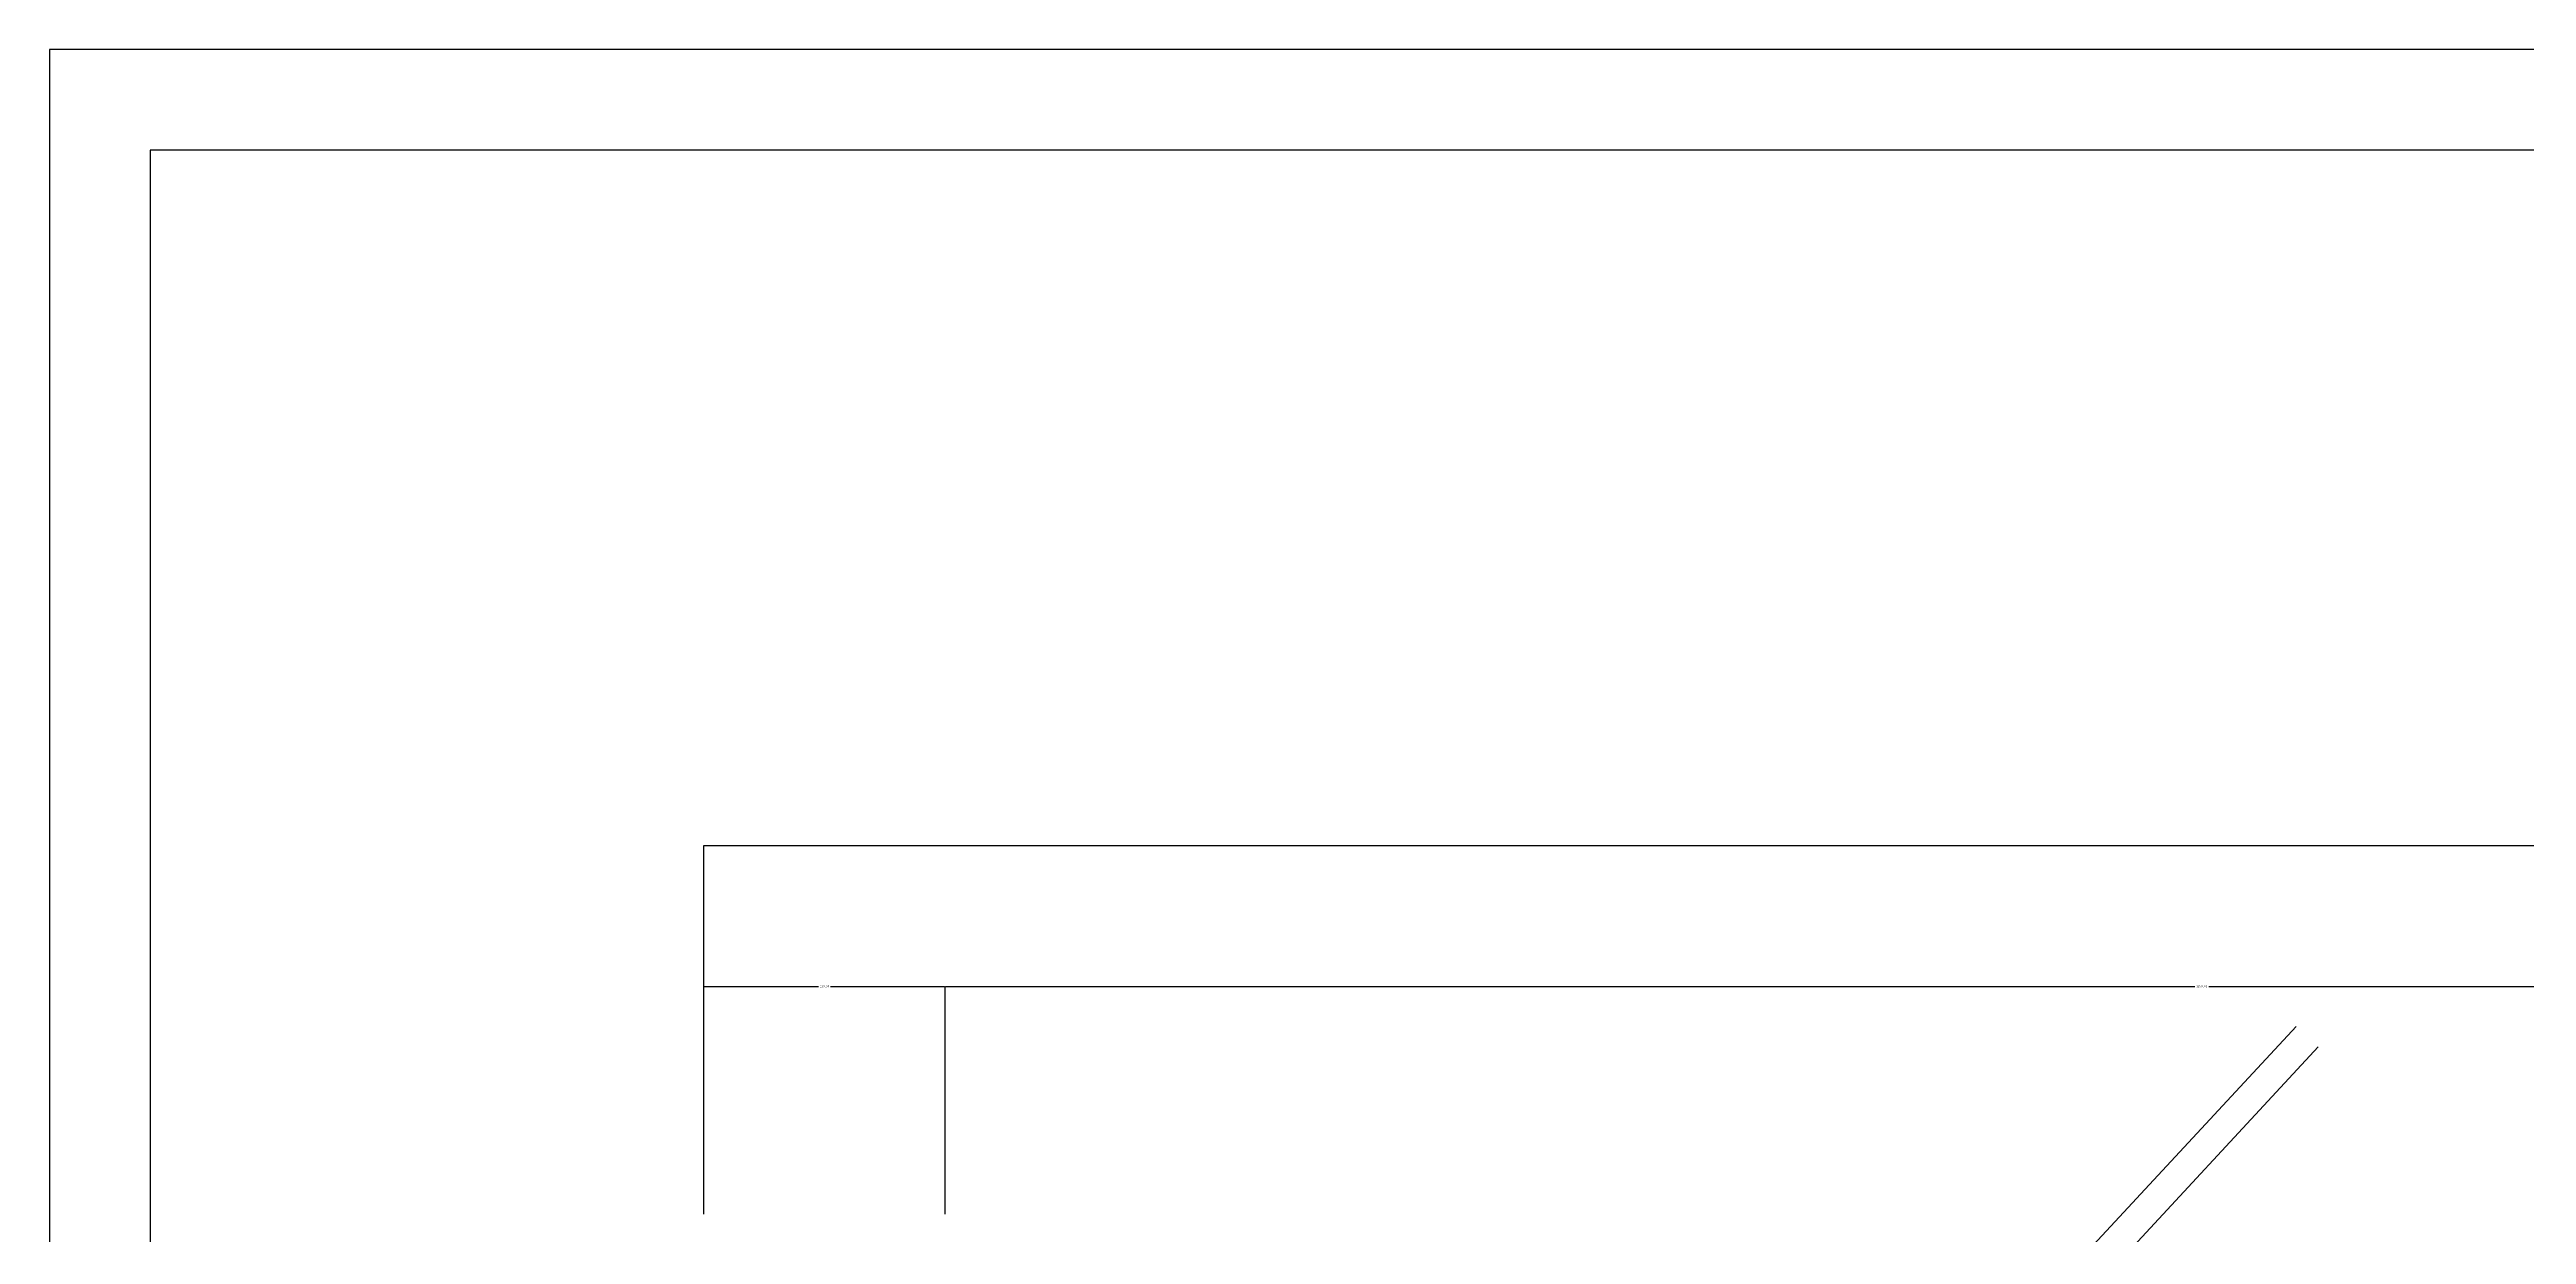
# Model space of a CAD drawing. Header units: metres. Extents: x 4231 to 8749, y -8456 to -5486.
# Drawn here: x 4231 to 5463, y -6076 to -5486 of the extents above; entities that cross this region are included whole.
import ezdxf

# ---------------------------------------------------------------- set-up
doc = ezdxf.new("R2010")
doc.units = ezdxf.units.M
doc.layers.add('图层1', color=8, linetype='Continuous')
doc.layers.add('图框', color=5, linetype='Continuous')
doc.dimstyles.get("Standard").update_dxf_attribs({"dimtxt": 2.5, "dimasz": 2.5, "dimexe": 1.25, "dimexo": 0.625, "dimtad": 1, "dimcen": 2.5, "dimazin": 3, "dimtfac": 1, "dimtmove": 0, "dimatfit": 3})

# ---------------------------------------------------------------- blocks, each defined once
blk = doc.blocks.new('_CLOSEDFILLED')
at = {"color": 0, "linetype": 'BYBLOCK'}
blk.add_solid([(-1, 0.2), (0, 0), (-1, -0.2)], dxfattribs=at)
blk = doc.blocks.new('*D43')
for p, q in [((6054.28, -5882.31), (4556.03, -5882.31)), ((4556.28, -6065.66), (4556.28, -5882.31)), ((7556.53, -5882.31), (6058.28, -5882.31)), ((7556.28, -6065.66), (7556.28, -5882.31))]:
    blk.add_line(p, q)
at = {"layer": 'Defpoints'}
for p in [(7556.28, -5882.31), (4556.28, -6065.66), (7556.28, -6065.66)]:
    blk.add_point(p, dxfattribs=at)
at = {"xscale": 0.25, "yscale": 0.25}
blk.add_blockref('_CLOSEDFILLED', (4556.28, -5882.31), dxfattribs=at)
at = {"xscale": 0.25, "yscale": 0.25, "rotation": 180}
blk.add_blockref('_CLOSEDFILLED', (7556.28, -5882.31), dxfattribs=at)
at = {"insert": (6056.28, -5882.31), "char_height": 1, "attachment_point": 5}
blk.add_mtext('3000', dxfattribs=at)
blk = doc.blocks.new('*D49')
for p, q in [((4676.26, -6065.66), (4676.26, -5952.31)), ((4676.51, -5952.31), (5297.77, -5952.31)), ((5304.77, -5952.31), (5926.03, -5952.31)), ((5926.28, -6065.66), (5926.28, -5952.31))]:
    blk.add_line(p, q)
at = {"layer": 'Defpoints'}
for p in [(4676.26, -5952.31), (4676.26, -6065.66), (5926.28, -6065.66)]:
    blk.add_point(p, dxfattribs=at)
at = {"xscale": 0.25, "yscale": 0.25, "rotation": 180}
blk.add_blockref('_CLOSEDFILLED', (4676.26, -5952.31), dxfattribs=at)
at = {"xscale": 0.25, "yscale": 0.25}
blk.add_blockref('_CLOSEDFILLED', (5926.28, -5952.31), dxfattribs=at)
at = {"insert": (5301.27, -5952.31), "char_height": 1, "attachment_point": 5}
blk.add_mtext('1250,02', dxfattribs=at)
blk = doc.blocks.new('*D51')
for p, q in [((4556.28, -6065.66), (4556.28, -5952.31)), ((4556.53, -5952.31), (4613.27, -5952.31)), ((4619.27, -5952.31), (4676.01, -5952.31)), ((4676.26, -6065.66), (4676.26, -5952.31))]:
    blk.add_line(p, q)
at = {"layer": 'Defpoints'}
for p in [(4556.28, -5952.31), (4556.28, -6065.66), (4676.26, -6065.66)]:
    blk.add_point(p, dxfattribs=at)
at = {"xscale": 0.25, "yscale": 0.25, "rotation": 180}
blk.add_blockref('_CLOSEDFILLED', (4556.28, -5952.31), dxfattribs=at)
at = {"xscale": 0.25, "yscale": 0.25}
blk.add_blockref('_CLOSEDFILLED', (4676.26, -5952.31), dxfattribs=at)
at = {"insert": (4616.27, -5952.31), "char_height": 1, "attachment_point": 5}
blk.add_mtext('119,98', dxfattribs=at)

msp = doc.modelspace()

# ---------------------------------------------------------------- linework, layer by layer
for p, q in [((4945.01, -6406.85), (5348.13, -5972.21)), ((4956, -6417.05), (5359.12, -5982.41))]:
    msp.add_line(p, q)
at = {"layer": '图层1'}
for p, q in [((8748.67, -5486.21), (4230.81, -5486.21)), ((4230.81, -5486.21), (4230.81, -8456.21))]:
    msp.add_line(p, q, dxfattribs=at)
at = {"layer": '图框'}
for p, q in [((8698.67, -5536.21), (4280.81, -5536.21)), ((4280.81, -5536.21), (4280.81, -8406.21))]:
    msp.add_line(p, q, dxfattribs=at)

# ---------------------------------------------------------------- dimensions: what is measured, and where the dimension line sits
for base, p1, p2, picture, middle in [((7556.28, -5882.31), (7556.28, -6065.66), (4556.28, -6065.66), '*D43', (6056.28, -5882.31)), ((4556.28, -5952.31), (4556.28, -6065.66), (4676.26, -6065.66), '*D51', (4616.27, -5952.31)), ((4676.26, -5952.31), (4676.26, -6065.66), (5926.28, -6065.66), '*D49', (5301.27, -5952.31))]:
    dim = msp.add_linear_dim(base=base, p1=p1, p2=p2, dimstyle='Standard')
    dim.commit()
    dim.dimension.update_dxf_attribs({"geometry": picture, "text_midpoint": middle})

doc.saveas('drawing.dxf')
